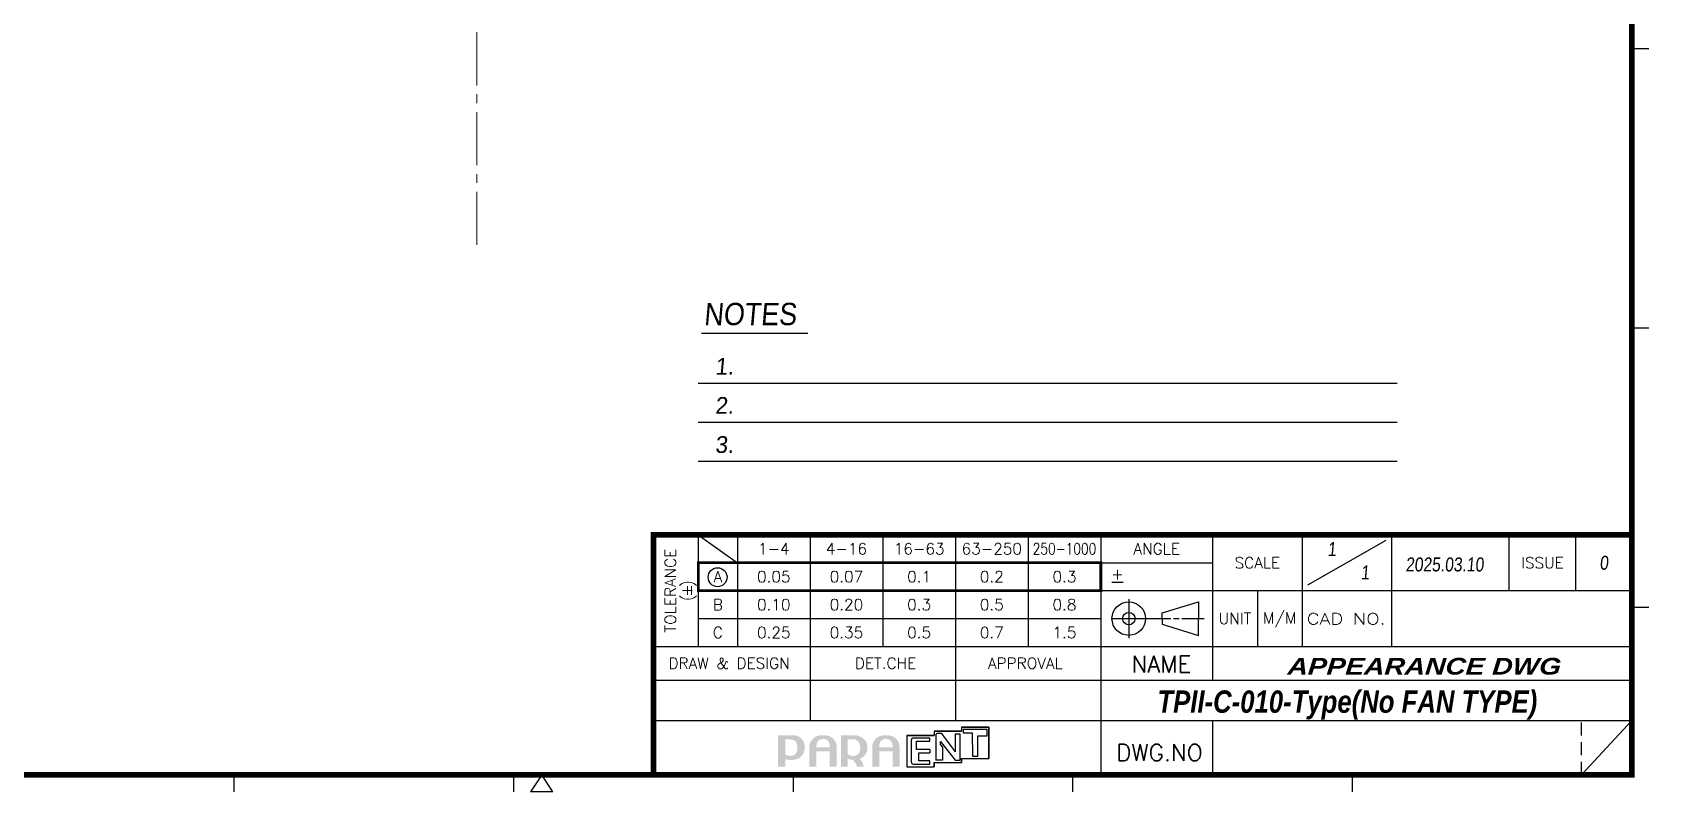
# Model space of a CAD drawing. Header units: millimetres. Extents: x 509 to 5579, y -1329 to 587.
# Drawn here: x 1625.6 to 1914.7, y -1328.6 to -1192.6 of the extents above; entities that cross this region are included whole.
import ezdxf
from ezdxf.enums import TextEntityAlignment as Align

# ---------------------------------------------------------------- set-up
doc = ezdxf.new("R2010")
doc.units = ezdxf.units.MM
for name, pattern in [('CENTER', [17.8, 10.75, -2.35, 2.35, -2.35]), ('CENTER2', [28.575, 19.05, -3.175, 3.175, -3.175]), ('HIDDEN', [3.525, 2.35, -1.175])]:
    doc.linetypes.add(name, pattern=pattern)
doc.layers.get('0').update_dxf_attribs({"linetype": 'CONTINUOUS'})
doc.layers.add('3', color=112, linetype='CENTER', lineweight=15)
doc.styles.add('a', font='GOTHIC.TTF')
doc.styles.add('N', font='arialbi.ttf', dxfattribs={"width": 0.8, "oblique": 5})
doc.styles.add('OMI-1', font='arial.ttf', dxfattribs={"oblique": 1})
doc.styles.add('SIM', font='simplex')

msp = doc.modelspace()

# ---------------------------------------------------------------- hatches: boundary and pattern name
h = msp.add_hatch(color=256)
edge = h.paths.add_edge_path()
edge.add_spline(control_points=[(1762.178, -1321.79), (1761.967, -1322.027), (1761.654, -1322.187), (1761.171, -1322.187), (1761.058, -1322.187), (1760.894, -1322.173), (1760.689, -1322.128), (1760.482, -1322.082), (1760.373, -1321.974), (1760.321, -1321.922), (1760.321, -1321.845), (1760.321, -1319.396), (1760.321, -1319.251), (1760.456, -1319.251), (1761.227, -1319.251), (1761.227, -1319.251), (1761.67, -1319.251), (1761.963, -1319.374), (1762.175, -1319.616), (1762.397, -1319.869), (1762.466, -1320.29), (1762.466, -1320.66), (1762.466, -1321.035), (1762.395, -1321.546), (1762.178, -1321.79)], knot_values=[0, 0, 0, 0, 1, 1, 1, 2, 2, 2, 3, 3, 3, 4, 4, 4, 5, 5, 5, 6, 6, 6, 7, 7, 7, 8, 8, 8, 8], degree=3, periodic=0)
edge = h.paths.add_edge_path(flags=16)
edge.add_spline(control_points=[(1761.268, -1318.489), (1761.268, -1318.489), (1759.192, -1318.489), (1759.192, -1318.489), (1759.192, -1318.489), (1758.995, -1318.489), (1758.995, -1318.489), (1758.995, -1318.489), (1758.995, -1324.141), (1758.995, -1324.141), (1758.995, -1324.141), (1760.321, -1324.141), (1760.321, -1324.141), (1760.321, -1324.141), (1760.321, -1322.961), (1760.321, -1322.775), (1760.451, -1322.819), (1760.624, -1322.909), (1761.226, -1322.928), (1761.863, -1322.947), (1762.79, -1322.738), (1763.195, -1322.242), (1763.591, -1321.758), (1763.792, -1321.229), (1763.792, -1320.667), (1763.792, -1320.006), (1763.566, -1319.446), (1763.121, -1319.001), (1762.675, -1318.556), (1762.052, -1318.489), (1761.268, -1318.489)], knot_values=[0, 0, 0, 0, 1, 1, 1, 2, 2, 2, 3, 3, 3, 4, 4, 4, 5, 5, 5, 6, 6, 6, 7, 7, 7, 8, 8, 8, 9, 9, 9, 10, 10, 10, 10], degree=3, periodic=0)
h = msp.add_hatch(color=256)
edge = h.paths.add_edge_path()
edge.add_spline(control_points=[(1768.265, -1320.63), (1768.119, -1320.63), (1765.865, -1320.63), (1765.854, -1320.63), (1765.854, -1320.63), (1765.854, -1320.607), (1765.854, -1320.607), (1765.854, -1320.298), (1765.941, -1319.761), (1766.132, -1319.542), (1766.306, -1319.344), (1766.627, -1319.165), (1767.04, -1319.165), (1767.453, -1319.165), (1767.741, -1319.296), (1767.948, -1319.503), (1768.153, -1319.708), (1768.265, -1320.298), (1768.265, -1320.607), (1768.265, -1320.607), (1768.265, -1320.622), (1768.265, -1320.63)], knot_values=[0, 0, 0, 0, 1, 1, 1, 2, 2, 2, 3, 3, 3, 4, 4, 4, 5, 5, 5, 6, 6, 6, 7, 7, 7, 7], degree=3, periodic=0)
edge = h.paths.add_edge_path(flags=16)
edge.add_spline(control_points=[(1767.04, -1318.489), (1766.143, -1318.489), (1765.572, -1318.719), (1765.187, -1319.173), (1764.81, -1319.617), (1764.619, -1319.996), (1764.619, -1320.529), (1764.619, -1320.529), (1764.619, -1324.141), (1764.619, -1324.141), (1764.619, -1324.141), (1765.854, -1324.141), (1765.854, -1324.141), (1765.854, -1324.141), (1765.854, -1322.447), (1765.854, -1321.346), (1765.865, -1321.346), (1768.119, -1321.346), (1768.265, -1321.346), (1768.265, -1321.493), (1768.265, -1324.141), (1768.265, -1324.141), (1768.265, -1324.141), (1769.5, -1324.141), (1769.5, -1324.141), (1769.5, -1324.141), (1769.5, -1320.529), (1769.5, -1320.529), (1769.5, -1319.996), (1769.309, -1319.617), (1768.932, -1319.173), (1768.547, -1318.719), (1767.937, -1318.489), (1767.04, -1318.489)], knot_values=[0, 0, 0, 0, 1, 1, 1, 2, 2, 2, 3, 3, 3, 4, 4, 4, 5, 5, 5, 6, 6, 6, 7, 7, 7, 8, 8, 8, 9, 9, 9, 10, 10, 10, 11, 11, 11, 11], degree=3, periodic=0)
h = msp.add_hatch(color=256)
edge = h.paths.add_edge_path()
edge.add_spline(control_points=[(1773.371, -1321.843), (1773.111, -1322.082), (1772.797, -1322.203), (1772.358, -1322.203), (1772.237, -1322.203), (1772.081, -1322.185), (1771.934, -1322.134), (1771.798, -1322.087), (1771.529, -1321.944), (1771.492, -1321.907), (1771.492, -1321.826), (1771.492, -1319.356), (1771.492, -1319.211), (1771.627, -1319.211), (1772.477, -1319.211), (1772.477, -1319.211), (1772.869, -1319.211), (1773.101, -1319.414), (1773.347, -1319.667), (1773.595, -1319.922), (1773.716, -1320.336), (1773.716, -1320.688), (1773.716, -1321.068), (1773.629, -1321.605), (1773.371, -1321.843)], knot_values=[0, 0, 0, 0, 1, 1, 1, 2, 2, 2, 3, 3, 3, 4, 4, 4, 5, 5, 5, 6, 6, 6, 7, 7, 7, 8, 8, 8, 8], degree=3, periodic=0)
edge = h.paths.add_edge_path(flags=16)
edge.add_spline(control_points=[(1772.518, -1318.489), (1772.518, -1318.489), (1770.442, -1318.489), (1770.442, -1318.489), (1770.442, -1318.489), (1770.245, -1318.489), (1770.245, -1318.489), (1770.245, -1318.489), (1770.245, -1324.141), (1770.245, -1324.141), (1770.245, -1324.141), (1771.492, -1324.141), (1771.492, -1324.141), (1771.492, -1324.141), (1771.492, -1322.912), (1771.492, -1322.729), (1771.631, -1322.773), (1771.765, -1322.808), (1771.885, -1322.828), (1771.887, -1322.829), (1772.276, -1322.881), (1772.373, -1322.894), (1772.578, -1323.035), (1772.746, -1323.318), (1772.869, -1323.504), (1773, -1323.703), (1773.153, -1324.141), (1773.153, -1324.141), (1773.153, -1324.141), (1774.346, -1324.141), (1774.346, -1324.141), (1774.346, -1324.141), (1774.181, -1323.479), (1774.017, -1323.218), (1773.917, -1323.059), (1773.773, -1322.902), (1773.597, -1322.743), (1773.961, -1322.586), (1774.311, -1322.364), (1774.554, -1322.074), (1774.878, -1321.688), (1775.002, -1321.225), (1775.002, -1320.698), (1775.002, -1319.984), (1774.809, -1319.562), (1774.35, -1319.132), (1773.895, -1318.705), (1773.279, -1318.489), (1772.518, -1318.489)], knot_values=[0, 0, 0, 0, 1, 1, 1, 2, 2, 2, 3, 3, 3, 4, 4, 4, 5, 5, 5, 6, 6, 6, 7, 7, 7, 8, 8, 8, 9, 9, 9, 10, 10, 10, 11, 11, 11, 12, 12, 12, 13, 13, 13, 14, 14, 14, 15, 15, 15, 16, 16, 16, 16], degree=3, periodic=0)
h = msp.add_hatch(color=256)
edge = h.paths.add_edge_path()
edge.add_spline(control_points=[(1779.515, -1320.63), (1779.369, -1320.63), (1777.115, -1320.63), (1777.104, -1320.63), (1777.104, -1320.63), (1777.104, -1320.607), (1777.104, -1320.607), (1777.104, -1320.298), (1777.191, -1319.761), (1777.382, -1319.542), (1777.556, -1319.344), (1777.877, -1319.165), (1778.29, -1319.165), (1778.703, -1319.165), (1778.991, -1319.296), (1779.198, -1319.503), (1779.403, -1319.708), (1779.515, -1320.298), (1779.515, -1320.607), (1779.515, -1320.607), (1779.515, -1320.622), (1779.515, -1320.63)], knot_values=[0, 0, 0, 0, 1, 1, 1, 2, 2, 2, 3, 3, 3, 4, 4, 4, 5, 5, 5, 6, 6, 6, 7, 7, 7, 7], degree=3, periodic=0)
edge = h.paths.add_edge_path(flags=16)
edge.add_spline(control_points=[(1778.29, -1318.489), (1777.393, -1318.489), (1776.822, -1318.719), (1776.437, -1319.173), (1776.06, -1319.617), (1775.869, -1319.996), (1775.869, -1320.529), (1775.869, -1320.529), (1775.869, -1324.141), (1775.869, -1324.141), (1775.869, -1324.141), (1777.104, -1324.141), (1777.104, -1324.141), (1777.104, -1324.141), (1777.104, -1322.447), (1777.104, -1321.346), (1777.115, -1321.346), (1779.369, -1321.346), (1779.515, -1321.346), (1779.515, -1321.493), (1779.515, -1324.141), (1779.515, -1324.141), (1779.515, -1324.141), (1780.75, -1324.141), (1780.75, -1324.141), (1780.75, -1324.141), (1780.75, -1320.529), (1780.75, -1320.529), (1780.75, -1319.996), (1780.559, -1319.617), (1780.182, -1319.173), (1779.797, -1318.719), (1779.187, -1318.489), (1778.29, -1318.489)], knot_values=[0, 0, 0, 0, 1, 1, 1, 2, 2, 2, 3, 3, 3, 4, 4, 4, 5, 5, 5, 6, 6, 6, 7, 7, 7, 8, 8, 8, 9, 9, 9, 10, 10, 10, 11, 11, 11, 11], degree=3, periodic=0)

# ---------------------------------------------------------------- linework, layer by layer
for p, q in [((1914.749, -1195.602), (1911.749, -1195.602)), ((1914.749, -1245.602), (1911.749, -1245.602)), ((1744.711, -1255.438), (1869.785, -1255.438)), ((1744.711, -1262.438), (1869.785, -1262.438)), ((1744.711, -1269.438), (1869.785, -1269.438)), ((1744.749, -1282.602), (1751.749, -1287.602)), ((1744.749, -1282.602), (1744.749, -1302.602)), ((1751.749, -1282.602), (1751.749, -1302.602)), ((1764.749, -1282.602), (1764.749, -1302.602)), ((1777.749, -1282.602), (1777.749, -1302.602)), ((1790.749, -1282.602), (1790.749, -1315.869)), ((1803.749, -1282.602), (1803.749, -1302.602)), ((1816.749, -1282.602), (1816.749, -1325.602)), ((1836.749, -1282.602), (1836.749, -1308.602)), ((1852.749, -1282.602), (1852.749, -1302.602)), ((1867.749, -1283.602), (1853.749, -1291.602)), ((1868.749, -1282.602), (1868.749, -1302.602)), ((1889.749, -1282.602), (1889.749, -1292.602)), ((1901.749, -1292.602), (1901.749, -1282.602)), ((1744.749, -1287.602), (1836.749, -1287.602)), ((1818.749, -1291.102), (1820.749, -1291.102)), ((1744.749, -1292.602), (1911.749, -1292.602)), ((1821.749, -1294.102), (1821.749, -1301.102)), ((1827.749, -1296.602), (1834.249, -1294.602)), ((1834.249, -1294.602), (1834.249, -1297.602)), ((1844.749, -1292.602), (1844.749, -1302.602)), ((1744.749, -1297.602), (1816.749, -1297.602)), ((1818.749, -1297.602), (1829.249, -1297.602)), ((1827.749, -1297.602), (1827.749, -1296.602)), ((1827.749, -1297.602), (1827.749, -1298.602)), ((1829.749, -1297.602), (1830.749, -1297.602)), ((1831.249, -1297.602), (1835.249, -1297.602)), ((1834.249, -1300.602), (1834.249, -1297.602)), ((1914.749, -1295.602), (1911.749, -1295.602)), ((1827.749, -1298.602), (1834.249, -1300.602)), ((1736.749, -1302.602), (1911.749, -1302.602)), ((1764.749, -1302.602), (1764.749, -1315.869)), ((1736.749, -1308.602), (1816.749, -1308.602)), ((1816.749, -1308.602), (1911.749, -1308.602)), ((1736.749, -1315.869), (1911.749, -1315.869)), ((1791.828, -1317.766), (1786.953, -1317.766)), ((1786.953, -1317.766), (1786.953, -1318.516)), ((1787.634, -1318.141), (1788.211, -1318.139)), ((1788.211, -1318.139), (1790.702, -1321.443)), ((1790.695, -1318.212), (1791.544, -1318.212)), ((1790.695, -1318.212), (1790.702, -1321.443)), ((1791.544, -1318.212), (1791.543, -1322.944)), ((1796.703, -1317.016), (1791.828, -1317.016)), ((1791.828, -1317.016), (1791.828, -1317.766)), ((1792.129, -1317.436), (1792.126, -1318.031)), ((1792.126, -1318.031), (1793.761, -1318.04)), ((1796.407, -1317.435), (1792.129, -1317.436)), ((1793.761, -1318.04), (1793.77, -1322.221)), ((1796.407, -1318.591), (1796.407, -1317.435)), ((1796.703, -1322.641), (1796.703, -1317.016)), ((1836.749, -1315.869), (1836.749, -1325.602)), ((1902.749, -1325.602), (1911.749, -1315.869)), ((1786.953, -1318.516), (1782.078, -1318.516)), ((1782.078, -1318.516), (1782.078, -1324.141)), ((1782.835, -1319.387), (1782.841, -1323.269)), ((1786.188, -1318.989), (1783.235, -1318.986)), ((1783.784, -1321.038), (1783.784, -1319.576)), ((1783.784, -1319.576), (1786.188, -1319.576)), ((1786.189, -1321.038), (1783.784, -1321.038)), ((1786.188, -1319.576), (1786.188, -1318.989)), ((1786.189, -1321.038), (1786.189, -1321.625)), ((1787.235, -1318.541), (1787.235, -1322.943)), ((1788.092, -1320.236), (1788.094, -1319.625)), ((1788.092, -1320.236), (1788.401, -1320.614)), ((1788.094, -1319.625), (1790.686, -1322.953)), ((1788.401, -1320.614), (1788.41, -1322.943)), ((1794.755, -1322.221), (1794.762, -1318.591)), ((1794.762, -1318.591), (1796.407, -1318.591)), ((1782.078, -1324.141), (1786.953, -1324.141)), ((1783.241, -1323.668), (1786.188, -1323.667)), ((1784.183, -1323.075), (1784.183, -1321.625)), ((1784.183, -1321.625), (1786.189, -1321.625)), ((1786.188, -1323.075), (1784.183, -1323.075)), ((1786.188, -1323.667), (1786.188, -1323.075)), ((1786.953, -1324.141), (1786.953, -1323.391)), ((1786.953, -1323.391), (1791.828, -1323.391)), ((1788.41, -1322.943), (1787.235, -1322.943)), ((1790.686, -1322.953), (1791.543, -1322.944)), ((1791.828, -1323.391), (1791.828, -1322.641)), ((1791.828, -1322.641), (1796.703, -1322.641)), ((1793.77, -1322.221), (1794.755, -1322.221)), ((1661.749, -1328.602), (1661.749, -1325.602)), ((1711.749, -1328.602), (1711.749, -1325.602)), ((1716.749, -1325.602), (1714.749, -1328.602)), ((1718.749, -1328.602), (1716.749, -1325.602)), ((1761.749, -1328.602), (1761.749, -1325.602)), ((1811.749, -1328.602), (1811.749, -1325.602)), ((1861.749, -1328.602), (1861.749, -1325.602)), ((1718.749, -1328.602), (1714.749, -1328.602))]:
    msp.add_line(p, q)
at = {"color": 3}
for p, q in [((1786.953, -1317.766), (1786.953, -1318.516)), ((1786.953, -1317.766), (1791.828, -1317.766)), ((1791.828, -1317.016), (1791.828, -1317.766)), ((1791.828, -1317.016), (1796.703, -1317.016)), ((1796.703, -1317.016), (1796.703, -1322.641)), ((1782.078, -1318.516), (1782.078, -1324.141)), ((1782.078, -1318.516), (1786.953, -1318.516)), ((1782.078, -1324.141), (1786.953, -1324.141)), ((1786.953, -1323.391), (1786.953, -1324.141)), ((1786.953, -1323.391), (1791.828, -1323.391)), ((1791.828, -1322.641), (1791.828, -1323.391)), ((1791.828, -1322.641), (1796.703, -1322.641))]:
    msp.add_line(p, q, dxfattribs=at)
at = {"linetype": 'HIDDEN'}
msp.add_line((1902.749, -1325.602), (1902.749, -1315.869), dxfattribs=at)
at = {"const_width": 1}
msp.add_lwpolyline([(1911.749, -775.602), (1111.749, -775.602), (1111.749, -1325.602), (1911.749, -1325.602)], close=True, dxfattribs=at)
msp.add_lwpolyline([(1745.312, -1246.519), (1764.312, -1246.519)])
for points, const_width in [([(1736.749, -1325.602), (1736.749, -1282.602), (1911.749, -1282.602)], 1), ([(1744.749, -1287.602), (1816.749, -1287.602), (1816.749, -1292.602), (1744.749, -1292.602), (1744.749, -1287.602)], 0.5)]:
    msp.add_lwpolyline(points, dxfattribs=dict(const_width=const_width))
for centre, radius in [((1748.201, -1290.199), 1.691), ((1821.749, -1297.602), 3), ((1821.749, -1297.602), 1.118)]:
    msp.add_circle(centre, radius)
for centre, start, end in [((1787.635, -1318.541), 90.23735, 180), ((1783.235, -1319.386), 89.95323, 180.09456), ((1783.241, -1323.268), 180.09456, 270.02487)]:
    msp.add_arc(centre, 0.4, start, end)
at = {"layer": '3', "linetype": 'CENTER2', "ltscale": 0.5}
msp.add_line((1705.125, -1230.706), (1705.125, -993.844), dxfattribs=at)

# ---------------------------------------------------------------- texts
at = {"oblique": 5}
for s, height, style, width, p in [('NOTES', 4, 'a', 0.9, (1745.711, -1245.064)), ('1', 2.5, 'OMI-1', 0.8, (1857.302, -1286.417)), ('1', 2.5, 'OMI-1', 0.8, (1863.253, -1290.589)), ('APPEARANCE DWG', 3, 'N', 1.2, (1850.09, -1307.635))]:
    msp.add_text(s, height=height, dxfattribs=dict(at, style=style, width=width)).set_placement(p)
at = {"style": 'a', "oblique": 5}
for s, p in [('1.', (1747.74, -1253.938)), ('2.', (1747.74, -1260.938)), ('3.', (1747.74, -1267.938))]:
    msp.add_text(s, height=3, dxfattribs=at).set_placement(p)
at = {"style": 'SIM'}
for s, p in [('TOLERANCE', (1740.749, -1292.602)), ('( )', (1743.749, -1292.602)), ('-', (1744.385, -1292.578))]:
    msp.add_text(s, height=2, rotation=90, dxfattribs=at).set_placement(p, align=Align.CENTER)
for s, height, p in [('1-4', 2, (1758.249, -1285.102)), ('4-16', 2, (1771.249, -1285.102)), ('16-63', 2, (1784.249, -1285.102)), ('63-250', 2, (1797.249, -1285.102)), ('ANGLE', 2, (1826.749, -1285.102)), ('SCALE', 2, (1844.749, -1287.602)), ('ISSUE', 2, (1895.749, -1287.602)), ('A', 2, (1748.249, -1290.102)), ('0.05', 2, (1758.249, -1290.102)), ('0.07', 2, (1771.249, -1290.102)), ('0.1', 2, (1784.249, -1290.102)), ('0.2', 2, (1797.249, -1290.102)), ('0.3', 2, (1810.249, -1290.102)), ('B', 2, (1748.249, -1295.102)), ('0.10', 2, (1758.249, -1295.102)), ('0.20', 2, (1771.249, -1295.102)), ('0.3', 2, (1784.249, -1295.102)), ('0.5', 2, (1797.249, -1295.102)), ('0.8', 2, (1810.249, -1295.102)), ('UNIT', 2, (1840.749, -1297.602)), ('M/M', 2, (1848.749, -1297.602)), ('C', 2, (1748.249, -1300.102)), ('0.25', 2, (1758.249, -1300.102)), ('0.35', 2, (1771.249, -1300.102)), ('0.5', 2, (1784.249, -1300.102)), ('0.7', 2, (1797.249, -1300.102)), ('1.5', 2, (1810.249, -1300.102)), ('DRAW & DESIGN', 2, (1750.249, -1305.602)), ('DET.CHE', 2, (1778.249, -1305.602)), ('APPROVAL', 2, (1803.249, -1305.602)), ('NAME', 3, (1827.595, -1305.755)), ('DWG.NO', 3, (1827.249, -1321.602))]:
    msp.add_text(s, height=height, dxfattribs=at).set_placement(p, align=Align.MIDDLE)
at = {"style": 'SIM', "width": 0.8}
msp.add_text('250-1000', height=2, dxfattribs=at).set_placement((1810.249, -1285.102), align=Align.MIDDLE)
at = {"style": 'OMI-1', "oblique": 5, "width": 0.8}
for s, p in [('2025.03.10', (1878.257, -1287.909)), ('0', (1906.749, -1287.602))]:
    msp.add_text(s, height=2.5, dxfattribs=at).set_placement(p, align=Align.MIDDLE_CENTER)
at = {"style": 'SIM'}
msp.add_text('+', height=2, dxfattribs=at).set_placement((1819.749, -1290.602), align=Align.CENTER)
msp.add_text('+', height=2, rotation=90, dxfattribs=at).set_placement((1742.649, -1292.578), align=Align.MIDDLE)
for s, height, style, width, p, p2 in [('CAD NO.', 2, 'SIM', 1.148815, (1853.587, -1298.647), (1867.701, -1298.647)), ('TPII-C-010-Type(No FAN TYPE)', 4, 'N', 0.822785, (1826.873, -1314.471), (1894.822, -1314.471))]:
    msp.add_text(s, height=height, dxfattribs=dict(style=style, width=width)).set_placement(p, p2, align=Align.FIT)

doc.saveas('drawing.dxf')
